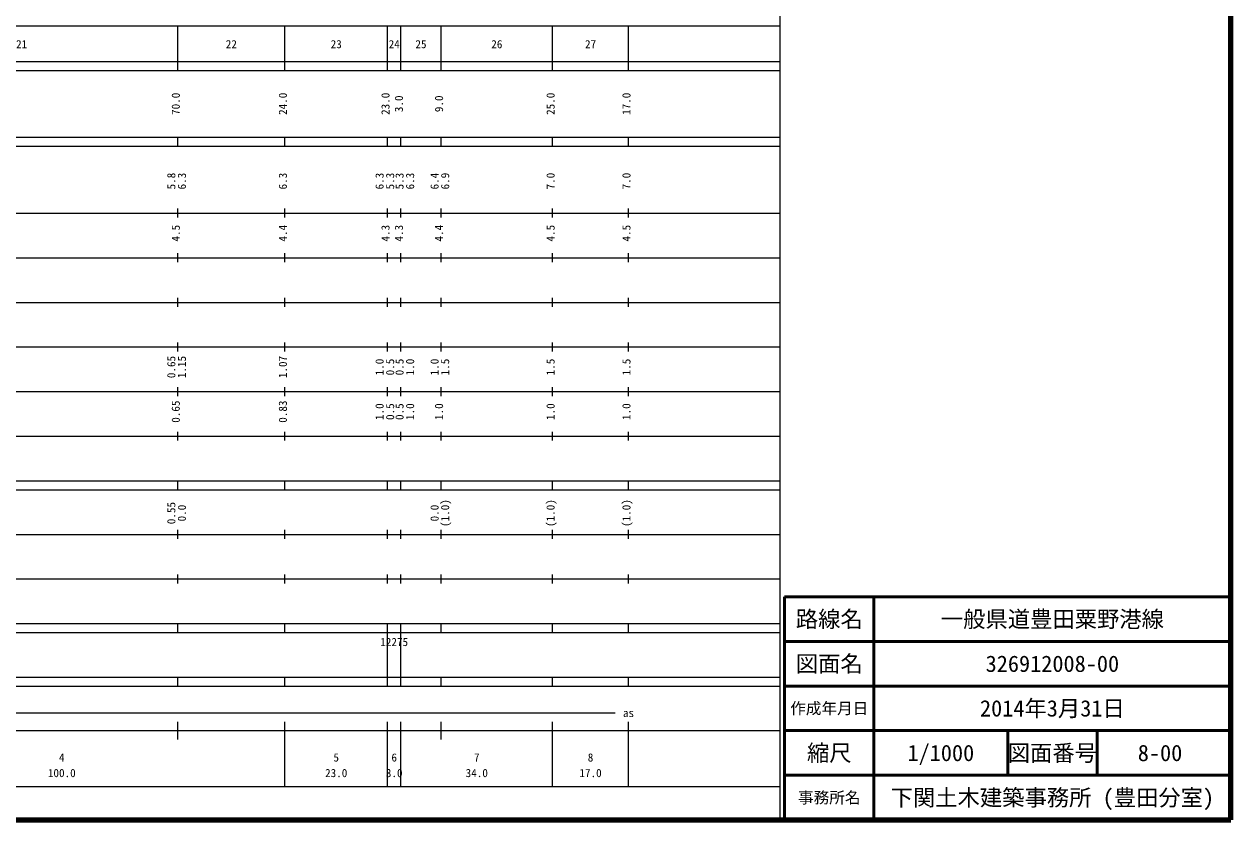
# Model space of a CAD drawing. Units: millimetres on the paper, enlarged 1000 times. Extents: x -145728 to 680000, y 20000 to 380000.
# Drawn here: x 409562 to 680000, y 20000 to 198357 of the extents above; entities that cross this region are included whole.
import ezdxf
from ezdxf.enums import TextEntityAlignment as Align

# ---------------------------------------------------------------- set-up
doc = ezdxf.new("R2010")
doc.units = ezdxf.units.MM
doc.header["$LTSCALE"] = 1000
for name, color, linetype, lineweight in [('M-TTL', 2, 'Continuous', 140), ('M-TTL-BAND', 7, 'Continuous', 25), ('M-TTL-FRAM', 2, 'Continuous', 50), ('M-TTL-LINE', 7, 'Continuous', 50)]:
    doc.layers.add(name, color=color, linetype=linetype, lineweight=lineweight)
doc.layers.add('M-TTL-TXT', color=7, linetype='Continuous')
doc.styles.add('ＭＳ ゴシック', font='')
doc.styles.get('ＭＳ ゴシック').set_extended_font_data('MS Gothic')

msp = doc.modelspace()

# ---------------------------------------------------------------- linework, layer by layer
at = {"layer": 'M-TTL'}
for p, q in [((680000, 20000), (680000, 380000)), ((40000, 20000), (680000, 20000))]:
    msp.add_line(p, q, dxfattribs=at)
at = {"layer": 'M-TTL-BAND'}
for p, q in [((579000, 20000), (579000, 370000)), ((68000, 198000), (579000, 198000)), ((444000, 188000), (444000, 198000)), ((468000, 188000), (468000, 198000)), ((491000, 188000), (491000, 198000)), ((494000, 188000), (494000, 198000)), ((503000, 188000), (503000, 198000)), ((528000, 188000), (528000, 198000)), ((545000, 188000), (545000, 198000)), ((40000, 190000), (579000, 190000)), ((40000, 188000), (579000, 188000)), ((40000, 173000), (579000, 173000)), ((40000, 171000), (579000, 171000)), ((444000, 171000), (444000, 173000)), ((468000, 171000), (468000, 173000)), ((491000, 171000), (491000, 173000)), ((494000, 171000), (494000, 173000)), ((503000, 171000), (503000, 173000)), ((528000, 171000), (528000, 173000)), ((545000, 171000), (545000, 173000)), ((444000, 155000), (444000, 157000)), ((468000, 155000), (468000, 157000)), ((491000, 155000), (491000, 157000)), ((494000, 155000), (494000, 157000)), ((503000, 155000), (503000, 157000)), ((528000, 155000), (528000, 157000)), ((545000, 155000), (545000, 157000)), ((40000, 156000), (579000, 156000)), ((444000, 145000), (444000, 147000)), ((468000, 145000), (468000, 147000)), ((491000, 145000), (491000, 147000)), ((494000, 145000), (494000, 147000)), ((503000, 145000), (503000, 147000)), ((528000, 145000), (528000, 147000)), ((545000, 145000), (545000, 147000)), ((46000, 146000), (579000, 146000)), ((52000, 136000), (579000, 136000)), ((444000, 135000), (444000, 137000)), ((468000, 135000), (468000, 137000)), ((491000, 135000), (491000, 137000)), ((494000, 135000), (494000, 137000)), ((503000, 135000), (503000, 137000)), ((528000, 135000), (528000, 137000)), ((545000, 135000), (545000, 137000)), ((46000, 126000), (579000, 126000)), ((444000, 125000), (444000, 127000)), ((468000, 125000), (468000, 127000)), ((491000, 125000), (491000, 127000)), ((494000, 125000), (494000, 127000)), ((503000, 125000), (503000, 127000)), ((528000, 125000), (528000, 127000)), ((545000, 125000), (545000, 127000)), ((444000, 115000), (444000, 117000)), ((468000, 115000), (468000, 117000)), ((491000, 115000), (491000, 117000)), ((494000, 115000), (494000, 117000)), ((503000, 115000), (503000, 117000)), ((528000, 115000), (528000, 117000)), ((545000, 115000), (545000, 117000)), ((52000, 116000), (579000, 116000)), ((46000, 106000), (579000, 106000)), ((444000, 105000), (444000, 107000)), ((468000, 105000), (468000, 107000)), ((491000, 105000), (491000, 107000)), ((494000, 105000), (494000, 107000)), ((503000, 105000), (503000, 107000)), ((528000, 105000), (528000, 107000)), ((545000, 105000), (545000, 107000)), ((40000, 96000), (579000, 96000)), ((444000, 94000), (444000, 96000)), ((468000, 94000), (468000, 96000)), ((491000, 94000), (491000, 96000)), ((494000, 94000), (494000, 96000)), ((503000, 94000), (503000, 96000)), ((528000, 94000), (528000, 96000)), ((545000, 94000), (545000, 96000)), ((40000, 94000), (579000, 94000)), ((49000, 84000), (579000, 84000)), ((444000, 83000), (444000, 85000)), ((468000, 83000), (468000, 85000)), ((491000, 83000), (491000, 85000)), ((494000, 83000), (494000, 85000)), ((503000, 83000), (503000, 85000)), ((528000, 83000), (528000, 85000)), ((545000, 83000), (545000, 85000)), ((40000, 74000), (579000, 74000)), ((444000, 73000), (444000, 75000)), ((468000, 73000), (468000, 75000)), ((491000, 73000), (491000, 75000)), ((494000, 73000), (494000, 75000)), ((503000, 73000), (503000, 75000)), ((528000, 73000), (528000, 75000)), ((545000, 73000), (545000, 75000)), ((40000, 64000), (579000, 64000)), ((444000, 62000), (444000, 64000)), ((468000, 62000), (468000, 64000)), ((491000, 62000), (491000, 64000)), ((494000, 62000), (494000, 64000)), ((503000, 62000), (503000, 64000)), ((528000, 62000), (528000, 64000)), ((545000, 62000), (545000, 64000)), ((40000, 62000), (579000, 62000)), ((491000, 52000), (491000, 62000)), ((494000, 52000), (494000, 62000)), ((40000, 52000), (579000, 52000)), ((444000, 50000), (444000, 52000)), ((468000, 50000), (468000, 52000)), ((491000, 50000), (491000, 52000)), ((494000, 50000), (494000, 52000)), ((503000, 50000), (503000, 52000)), ((528000, 50000), (528000, 52000)), ((545000, 50000), (545000, 52000)), ((40000, 50000), (579000, 50000)), ((71000, 44000), (542000, 44000)), ((444000, 38000), (444000, 42000)), ((468000, 27500), (468000, 42000)), ((491000, 27500), (491000, 42000)), ((494000, 27500), (494000, 42000)), ((503000, 38000), (503000, 42000)), ((528000, 27500), (528000, 42000)), ((545000, 27500), (545000, 42000)), ((40000, 40000), (579000, 40000)), ((68000, 27500), (579000, 27500))]:
    msp.add_line(p, q, dxfattribs=at)
at = {"layer": 'M-TTL-FRAM'}
for p, q in [((680000, 70000), (580000, 70000)), ((580000, 70000), (580000, 20000))]:
    msp.add_line(p, q, dxfattribs=at)
at = {"layer": 'M-TTL-LINE'}
for p, q in [((600000, 70000), (600000, 20000)), ((680000, 60000), (580000, 60000)), ((680000, 50000), (580000, 50000)), ((680000, 40000), (580000, 40000)), ((630000, 40000), (630000, 30000)), ((650000, 40000), (650000, 30000)), ((680000, 30000), (580000, 30000))]:
    msp.add_line(p, q, dxfattribs=at)

# ---------------------------------------------------------------- texts
at = {"layer": 'M-TTL-BAND', "style": 'ＭＳ ゴシック'}
for s, p in [('21', (409000, 192405)), ('22', (456000, 192405)), ('23', (479500, 192405)), ('24', (492500, 192405)), ('25', (498500, 192405)), ('26', (515500, 192405)), ('27', (536500, 192405)), ('as', (545000, 42500)), ('4', (418000, 32523)), ('5', (479500, 32523)), ('6', (492500, 32523)), ('7', (511000, 32523)), ('8', (536500, 32523)), ('100.0', (418000, 29033)), ('23.0', (479500, 29033)), ('3.0', (492500, 29033)), ('34.0', (511000, 29033)), ('17.0', (536500, 29033))]:
    msp.add_text(s, height=1833, dxfattribs=at).set_placement(p, align=Align.BOTTOM_CENTER)
for s, p in [('70.0', (445000, 180500)), ('24.0', (469000, 180500)), ('23.0', (492000, 180500)), ('3.0', (495000, 180500)), ('9.0', (504000, 180500)), ('25.0', (529000, 180500)), ('17.0', (546000, 180500)), ('5.8', (444000, 163174)), ('6.3', (446370, 163174)), ('6.3', (469000, 163174)), ('6.3', (490672, 163174)), ('5.3', (493042, 163174)), ('5.3', (495146, 163174)), ('6.3', (497516, 163174)), ('6.4', (503000, 163174)), ('6.9', (505370, 163174)), ('7.0', (529000, 163174)), ('7.0', (546000, 163174)), ('4.5', (445000, 151500)), ('4.4', (469000, 151500)), ('4.3', (492000, 151500)), ('4.3', (495000, 151500)), ('4.4', (504000, 151500)), ('4.5', (529000, 151500)), ('4.5', (546000, 151500)), ('0.65', (444000, 121500)), ('1.15', (446370, 121500)), ('1.07', (469000, 121500)), ('1.0', (490672, 121500)), ('0.5', (493042, 121500)), ('0.5', (495146, 121500)), ('1.0', (497516, 121500)), ('1.0', (503000, 121500)), ('1.5', (505370, 121500)), ('1.5', (529000, 121500)), ('1.5', (546000, 121500)), ('0.65', (445000, 111500)), ('0.83', (469000, 111500)), ('1.0', (490672, 111500)), ('0.5', (493042, 111500)), ('0.5', (495146, 111500)), ('1.0', (497516, 111500)), ('1.0', (504000, 111500)), ('1.0', (529000, 111500)), ('1.0', (546000, 111500)), ('0.55', (444000, 88764)), ('0.0', (446370, 88764)), ('0.0', (503000, 88764)), ('(1.0)', (505370, 88764)), ('(1.0)', (529000, 88764)), ('(1.0)', (546000, 88764))]:
    msp.add_text(s, height=1833, rotation=90, dxfattribs=at).set_placement(p, align=Align.BOTTOM_CENTER)
msp.add_text('12275', height=1833, dxfattribs=at).set_placement((489375, 58405), align=Align.BOTTOM_LEFT)
at = {"layer": 'M-TTL-TXT', "style": 'ＭＳ ゴシック'}
for s, height, p in [('路線名', 3666, (590000, 65000)), ('路線名', 3666, (590000, 65000)), ('一般県道豊田粟野港線', 3666, (640000, 65000)), ('図面名', 3666, (590000, 55000)), ('図面名', 3666, (590000, 55000)), ('326912008-00', 3666, (640000, 55000)), ('作成年月日', 2566, (590000, 45000)), ('作成年月日', 2566, (590000, 45000)), ('2014年3月31日', 3666, (640000, 45000)), ('縮尺', 3666, (590000, 35000)), ('縮尺', 3666, (590000, 35000)), ('1/1000', 3666, (615000, 35000)), ('図面番号', 3666, (640000, 35000)), ('図面番号', 3666, (640000, 35000)), ('8-00', 3666, (664125, 35000)), ('下関土木建築事務所 (豊田分室)', 3666, (640000, 25000)), ('事務所名', 2566, (590000, 25000)), ('事務所名', 2566, (590000, 25000))]:
    msp.add_text(s, height=height, dxfattribs=at).set_placement(p, align=Align.MIDDLE_CENTER)

doc.saveas('drawing.dxf')
